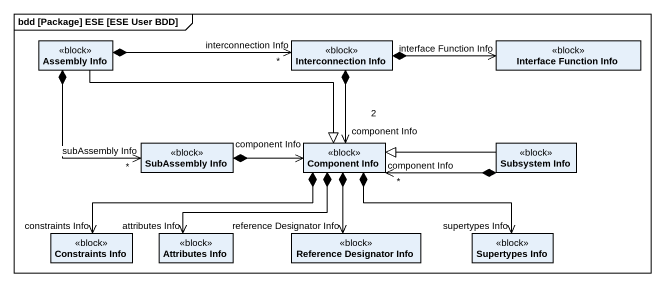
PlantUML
@startuml
mainframe bdd [Package] ESE [ESE User BDD]
hide circle
hide empty members
class "Assembly Info" as Assembly_Info <<block>>
class "Interconnection Info" as Interconnection_Info <<block>>
class "Interface Function Info" as Interface_Function_Info <<block>>
class "SubAssembly Info" as SubAssembly_Info <<block>>
class "Component Info" as Component_Info <<block>>
class "Subsystem Info" as Subsystem_Info <<block>>
class "Constraints Info" as Constraints_Info <<block>>
class "Attributes Info" as Attributes_Info <<block>>
class "Reference Designator Info" as Reference_Designator_Info <<block>>
class "Supertypes Info" as Supertypes_Info <<block>>
Assembly_Info *-right-> "interconnection Info\n*" Interconnection_Info
Assembly_Info *--> "subAssembly Info\n*" SubAssembly_Info
Assembly_Info -right-|> Component_Info
Interconnection_Info *-right-> "interface Function Info" Interface_Function_Info
Interconnection_Info *--> "component Info\n2" Component_Info
SubAssembly_Info *-right-> "component Info" Component_Info
Component_Info *-left-> "constraints Info" Constraints_Info
Component_Info *--> "attributes Info" Attributes_Info
Component_Info *--> "reference Designator Info" Reference_Designator_Info
Component_Info *-right-> "supertypes Info" Supertypes_Info
Subsystem_Info -left-|> Component_Info
Subsystem_Info *-left-> "component Info\n*" Component_Info
@enduml
